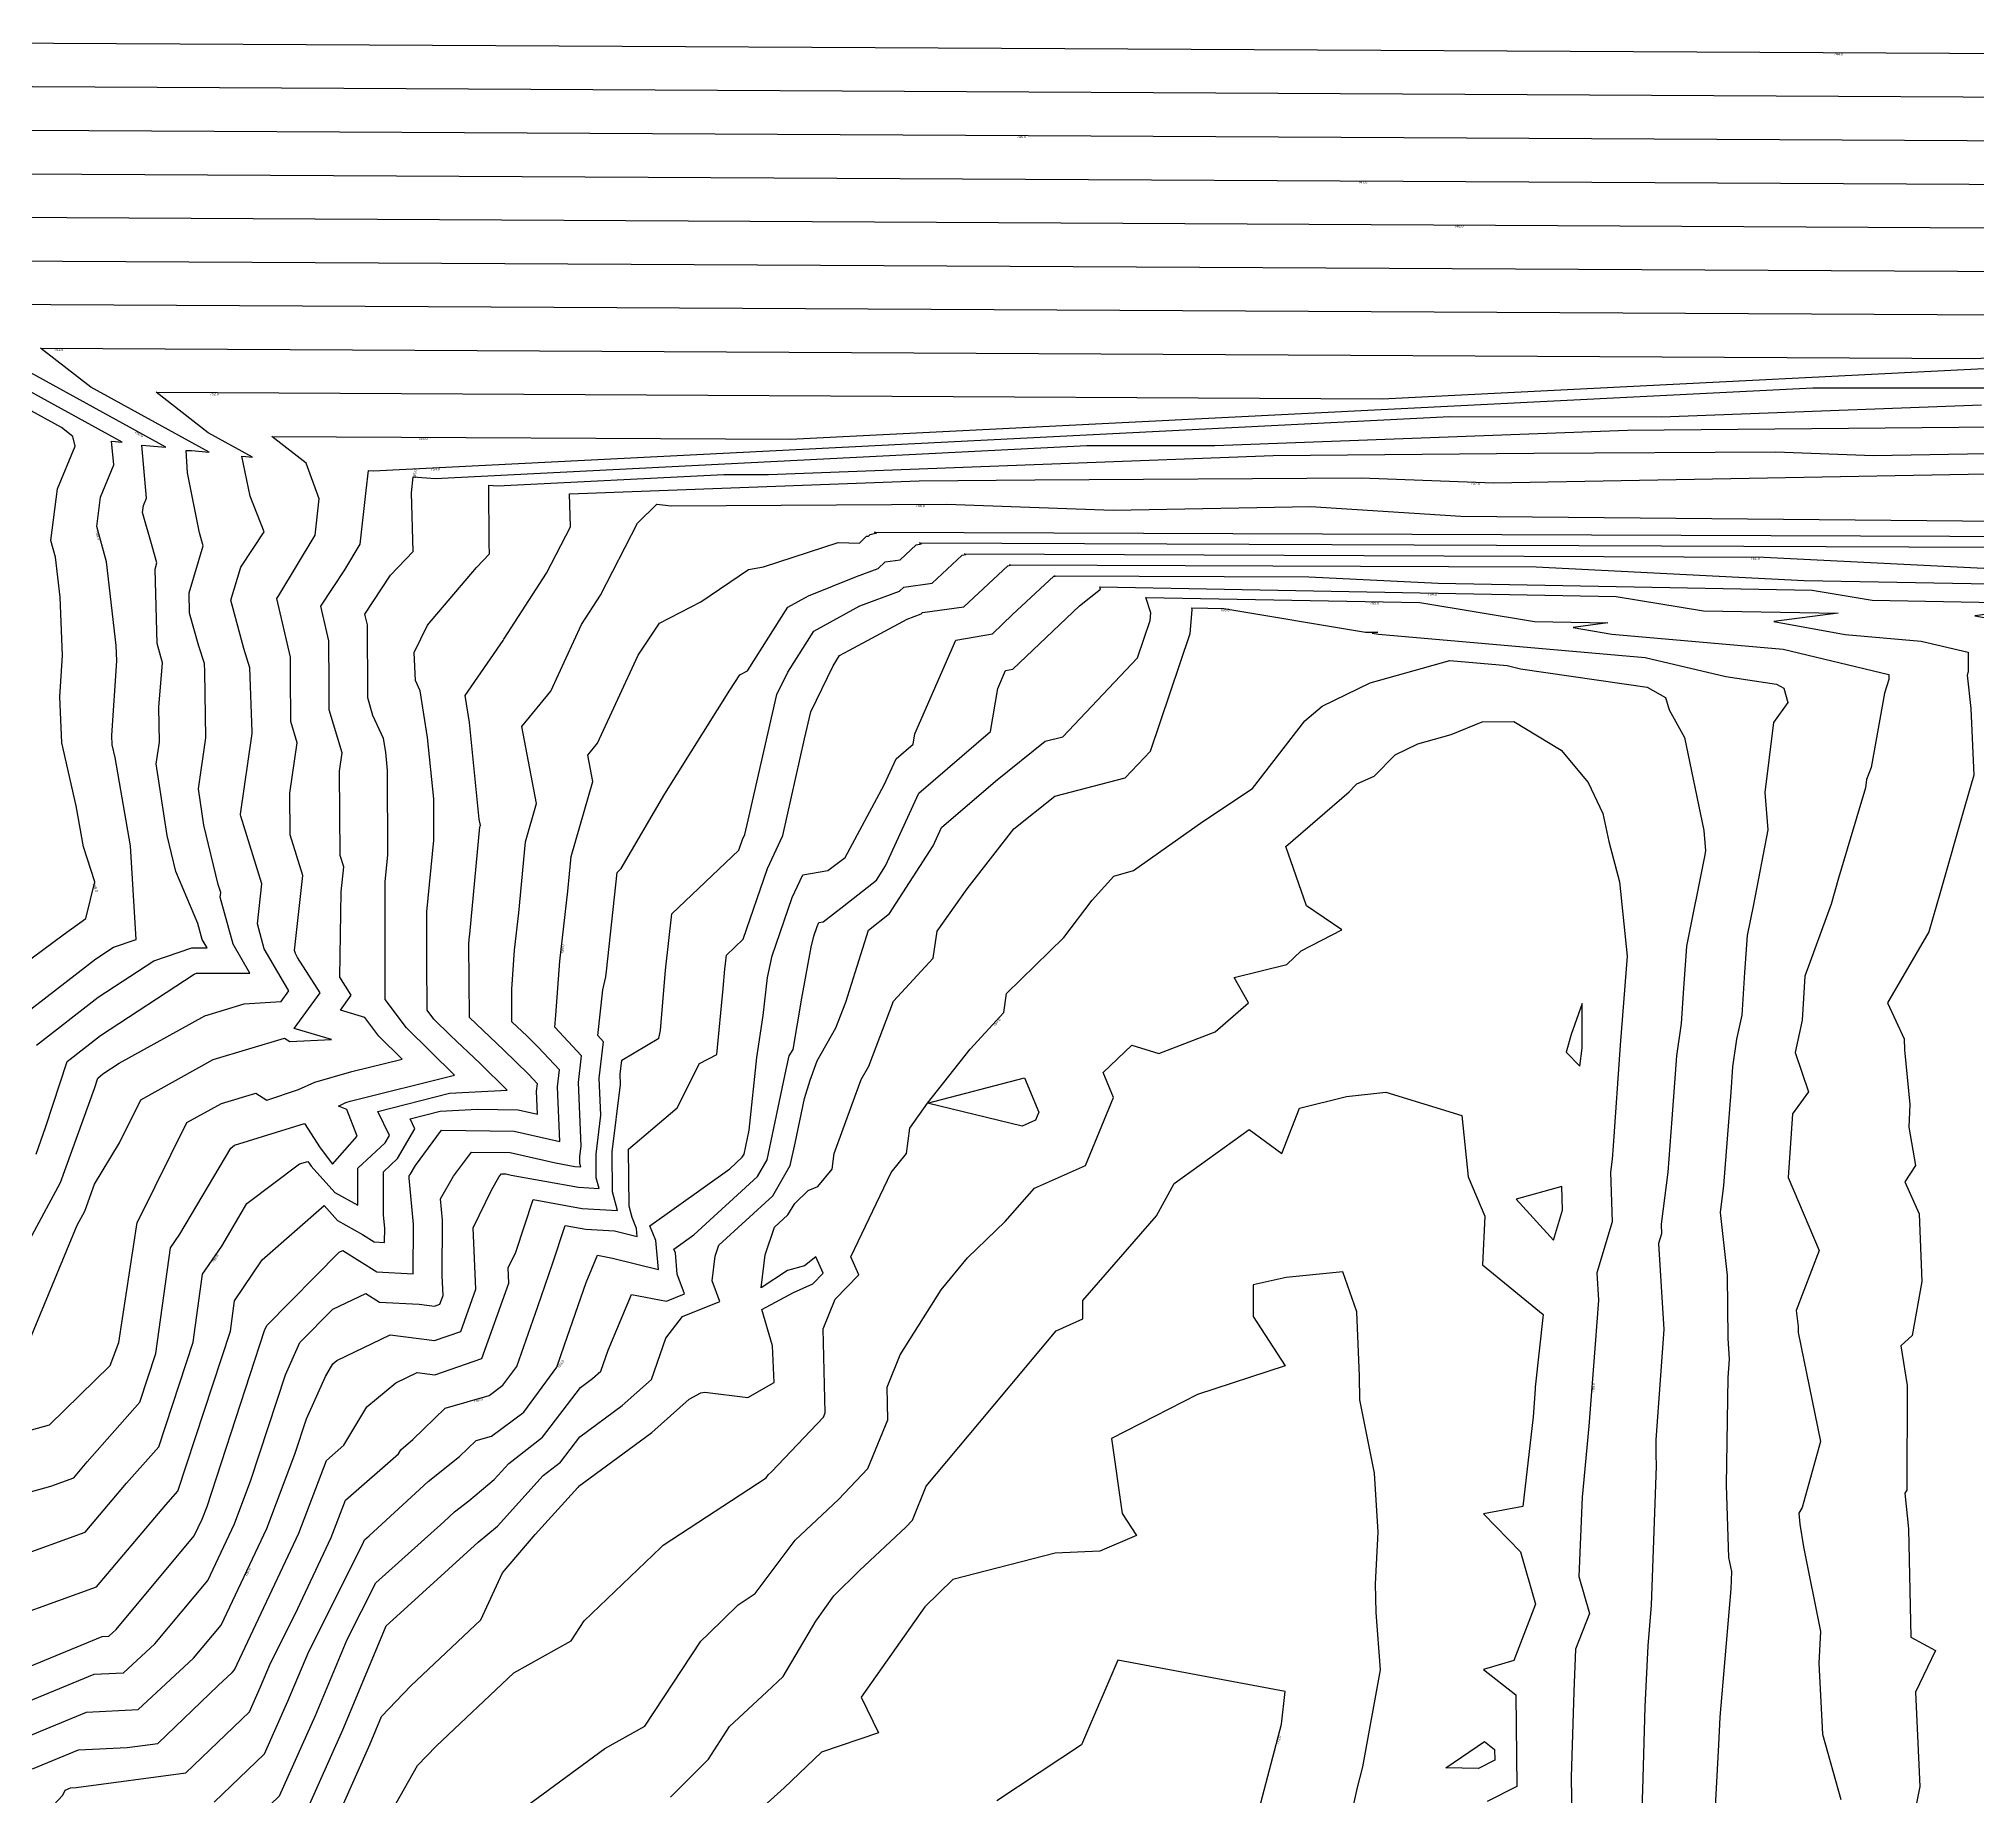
# Model space of a CAD drawing. Extents: x 1684434 to 1702565, y 997334 to 1000228.
# Drawn here: x 1700904.8 to 1701270.1, y 999568.9 to 999900 of the extents above; entities that cross this region are included whole.
import ezdxf

# ---------------------------------------------------------------- set-up
doc = ezdxf.new("R2010")
doc.units = 0
doc.layers.add('Default', color=7, linetype='Continuous')

msp = doc.modelspace()

# ---------------------------------------------------------------- linework, layer by layer
at = {"layer": 'Default'}
for points in [[(1700752.69, 999899.97), (1701324.45, 999896.93)], [(1700774.47, 999891.64), (1701373.04, 999888.46)], [(1700796.26, 999883.32), (1701421.62, 999879.99)], [(1700818.04, 999874.99), (1701470.2, 999871.53)], [(1700839.82, 999866.67), (1701518.79, 999863.06)], [(1700895.99, 999721.26), (1700909.42, 999731.19), (1700913.72, 999734.23), (1700915.41, 999741.12), (1700913.23, 999747.76), (1700911.9, 999755.47), (1700909.18, 999767.34), (1700908.78, 999775.99), (1700909.31, 999783.76), (1700908.85, 999794.78), (1700908, 999802.3), (1700907.1, 999805.47), (1700908.35, 999815.2), (1700911.66, 999823.25), (1700911.25, 999825.05), (1700909.12, 999826.72), (1700848.29, 999860.1)], [(1700861.6, 999858.34), (1701492.59, 999854.99)], [(1700898.6, 999713.49), (1700915.57, 999726.63), (1700918.91, 999728.82), (1700923.2, 999730.29), (1700922.09, 999747.94), (1700919.21, 999764.55), (1700918.66, 999766.96), (1700918.58, 999768.73), (1700919.52, 999782.77), (1700919.4, 999785.69), (1700917.62, 999801.46), (1700915.75, 999808.11), (1700916.45, 999813.61), (1700918.96, 999819.72), (1700918.55, 999824.16), (1700920.57, 999823.99), (1700870.41, 999851.51)], [(1700883.38, 999850.02), (1701381.06, 999847.37)], [(1700904.32, 999689.85), (1700906.18, 999695.04), (1700910.15, 999707.28), (1700916.48, 999712.18), (1700934.11, 999723.77), (1700934.56, 999723.92), (1700944.62, 999723.94), (1700941.48, 999729.42), (1700939.02, 999738.26), (1700939.12, 999739.15), (1700938.66, 999740.64), (1700935.93, 999751.81), (1700934.91, 999758.64), (1700936.3, 999768.3), (1700936.09, 999780.79), (1700936.04, 999782.29), (1700935.02, 999785.57), (1700933.25, 999791.79), (1700933.15, 999795.61), (1700935.81, 999804.42), (1700935.09, 999806.87), (1700932.86, 999818.19), (1700932.6, 999822.43), (1700933.58, 999822.39), (1700936.93, 999822.11), (1700914.64, 999834.34), (1700905.16, 999841.69), (1701269.52, 999839.76), (1701375.94, 999845.12)], [(1700904.38, 999710.39), (1700916.02, 999719.4), (1700926.51, 999726.29), (1700933.65, 999728.74), (1700936.53, 999728.74), (1700935.63, 999730.31), (1700934.8, 999733.28), (1700930.66, 999743.11), (1700929.01, 999749.87), (1700926.98, 999763.36), (1700927.58, 999767.48), (1700927.47, 999774.08), (1700928.17, 999782.4), (1700927.13, 999786.06), (1700926.75, 999800.05), (1700927.1, 999801.23), (1700926.18, 999804.39), (1700924.39, 999810.74), (1700924.56, 999812.02), (1700925.14, 999813.45), (1700924.22, 999823.42), (1700928.75, 999823.05), (1700892.52, 999842.93)], [(1700902.27, 999672.12), (1700908.91, 999684.49), (1700915.3, 999702.24), (1700915.93, 999704.18), (1700916.93, 999704.96), (1700919.99, 999706.97), (1700936.11, 999715.9), (1700943.54, 999718.14), (1700950.52, 999718.6), (1700951.98, 999720.6), (1700950.92, 999722.28), (1700947.33, 999728.54), (1700946.02, 999733.23), (1700946.85, 999740.75), (1700942.92, 999753.49), (1700942.86, 999753.75), (1700942.83, 999753.91), (1700945.01, 999769.12), (1700945.01, 999769.41), (1700944.62, 999781.49), (1700943.5, 999785.12), (1700940.99, 999794.24), (1700942.91, 999800.43), (1700947.31, 999807.07), (1700944.67, 999813.78), (1700943.12, 999821.31), (1700943.86, 999821.27), (1700945.11, 999821.17), (1700936.75, 999825.76), (1700926.94, 999833.37), (1701157.98, 999832.14), (1701307.54, 999839.68)], [(1700900.51, 999648.53), (1700912.08, 999676.47), (1700913.5, 999679.12), (1700915.32, 999684.19), (1700920.04, 999691.98), (1700924.06, 999700.1), (1700937.7, 999707.66), (1700951.11, 999711.69), (1700952.13, 999711.05), (1700959.98, 999711.42), (1700952.98, 999713.53), (1700957.85, 999720.21), (1700953.6, 999726.92), (1700953.18, 999727.65), (1700953.03, 999728.2), (1700954.59, 999742.36), (1700952.22, 999750.01), (1700952.13, 999757.85), (1700953.49, 999767.33), (1700952.31, 999771.33), (1700952.26, 999780.03), (1700952.24, 999783.49), (1700949.66, 999794.54), (1700950.04, 999795.11), (1700956.89, 999806.48), (1700957.67, 999813.32), (1700955.2, 999820.02), (1700948.73, 999825.04), (1701046.45, 999824.52), (1701239.15, 999834.23), (1701294.73, 999834.2)], [(1700898.48, 999636.52), (1700906.88, 999638.86), (1700918.28, 999650.03), (1700919.89, 999654.37), (1700923.35, 999676.98), (1700923.77, 999677.66), (1700932.74, 999695.78), (1700939.29, 999699.41), (1700945.72, 999701.34), (1700947.8, 999700.04), (1700953.8, 999702.03), (1700956.82, 999703.43), (1700963.82, 999705.39), (1700973.3, 999707.77), (1700968.92, 999712.08), (1700966.3, 999715.6), (1700961.66, 999716.99), (1700963.72, 999719.82), (1700961.58, 999723.2), (1700961.8, 999739.28), (1700962.32, 999743.97), (1700961.65, 999746.13), (1700961.47, 999761.99), (1700961.97, 999765.48), (1700959.56, 999773.58), (1700959.53, 999778.31), (1700959.5, 999786.54), (1700957.97, 999793.06), (1700962.48, 999799.9), (1700965.41, 999804.76), (1700966.55, 999814.86), (1700966.95, 999818.62), (1700967.82, 999818.57), (1701170.75, 999828.79), (1701210.6, 999828.77), (1701270.93, 999831.04)], [(1700895.32, 999624.03), (1700907.08, 999627.31), (1700911.44, 999628.88), (1700913.96, 999631.87), (1700923.88, 999643.11), (1700926.91, 999652.3), (1700929.68, 999672.2), (1700931.43, 999674.78), (1700940.99, 999690.99), (1700941.7, 999691.52), (1700954.88, 999695.61), (1700957.85, 999691.01), (1700960.16, 999687.93), (1700964.81, 999693.21), (1700962.91, 999698.26), (1700961.28, 999698.91), (1700962.71, 999699.58), (1700963.53, 999699.81), (1700983.17, 999704.73), (1700974.1, 999713.67), (1700970.13, 999718.99), (1700970.12, 999720.93), (1700970.13, 999741.16), (1700970.62, 999746.25), (1700970.54, 999762.15), (1700970.2, 999765.57), (1700969.79, 999768.16), (1700967.8, 999772.51), (1700966.82, 999775.83), (1700966.81, 999776.6), (1700966.76, 999789.59), (1700966.29, 999791.59), (1700971.1, 999798.89), (1700975.41, 999803.36), (1700975.08, 999814.45), (1700975.39, 999817.42), (1700979.54, 999817.16), (1701102.35, 999823.35), (1701126.47, 999823.34), (1701204.2, 999826.26), (1701280.53, 999826.91)], [(1700900.08, 999613.75), (1700913.58, 999618.61), (1700921.36, 999627.84), (1700927.44, 999634.73), (1700933.93, 999654.4), (1700935.71, 999667.21), (1700939.3, 999672.53), (1700944.01, 999680.52), (1700953.99, 999688), (1700955.54, 999688.48), (1700955.89, 999687.94), (1700956.16, 999687.58), (1700960.65, 999682.65), (1700964.95, 999680.22), (1700964.98, 999687.23), (1700970.08, 999692), (1700970.89, 999693.39), (1700968.74, 999697.86), (1700982.22, 999701.36), (1700993.11, 999701.89), (1700987.98, 999706.93), (1700982.41, 999712.17), (1700979.28, 999715.26), (1700978.01, 999716.95), (1700977.98, 999726.18), (1700977.98, 999735.5), (1700979.29, 999748.98), (1700979.25, 999756.77), (1700978.1, 999768.37), (1700976.69, 999777.15), (1700975.82, 999779.06), (1700975.59, 999784.36), (1700978.07, 999789.51), (1700987.3, 999800.37), (1700989.77, 999802.94), (1700989.71, 999804.85), (1700989.67, 999815.86), (1700991.25, 999815.76), (1701033.95, 999817.91), (1701042.34, 999817.9), (1701137.47, 999821.48), (1701186.54, 999821.9), (1701232.1, 999822.16), (1701250.59, 999821.49), (1701399.26, 999824.12)], [(1700893.08, 999600.19), (1700915.72, 999608.34), (1700928.76, 999623.81), (1700931.01, 999626.36), (1700940.95, 999656.5), (1700941.74, 999662.23), (1700946.95, 999669.94), (1700947.4, 999670.4), (1700958.59, 999680.16), (1700961.13, 999677.37), (1700965.85, 999674.71), (1700968.03, 999673.32), (1700969.99, 999673.22), (1700970.01, 999675.9), (1700969.77, 999678.38), (1700969.81, 999686.54), (1700972.44, 999689), (1700975.7, 999694.59), (1700974.79, 999696.48), (1700980.49, 999697.96), (1700987.49, 999698.3), (1700995.19, 999698.18), (1700998.84, 999697.36), (1700998.65, 999701.72), (1700998.8, 999703.07), (1700997.11, 999704.89), (1700992.42, 999709.5), (1700985.97, 999715.57), (1700985.87, 999729.43), (1700985.93, 999730.36), (1700986.04, 999731.26), (1700987.96, 999751.49), (1700988.04, 999751.76), (1700987.81, 999752.97), (1700985.99, 999771.17), (1700985.18, 999776.22), (1700992.31, 999786.63), (1700992.49, 999786.86), (1700992.58, 999787.04), (1701000.53, 999799.31), (1701005.03, 999808.03), (1701004.82, 999814.22), (1701070.75, 999816.7), (1701092.55, 999816.89), (1701154, 999817.23), (1701178.94, 999816.34), (1701271.86, 999817.98)], [(1700891.44, 999588.55), (1700916.78, 999599), (1700918.04, 999599.07), (1700919.39, 999600.32), (1700934.14, 999617.96), (1700935.61, 999621.09), (1700936.53, 999623.49), (1700947.38, 999656.61), (1700947.81, 999657.57), (1700961.41, 999671.37), (1700962.13, 999671.72), (1700968.53, 999667.65), (1700975.4, 999667.28), (1700975.45, 999676.67), (1700974.63, 999685.33), (1700974.64, 999685.84), (1700974.8, 999686), (1700975.82, 999687.73), (1700980.73, 999694.37), (1700994.42, 999694.17), (1701003.04, 999692.22), (1701002.58, 999702.53), (1701002.95, 999705.72), (1700998.95, 999710.03), (1700996.87, 999712.07), (1700994, 999714.77), (1700993.96, 999720.93), (1700994.46, 999728.28), (1700995.29, 999735.32), (1700996.56, 999748.71), (1700998.63, 999755.91), (1700995.86, 999770.38), (1701001.31, 999777.07), (1701007.11, 999789.64), (1701010.67, 999795.13), (1701017.67, 999808.69), (1701021.3, 999812.3), (1701023.98, 999812.01), (1701075.9, 999812.31), (1701107.29, 999811.18), (1701144.47, 999811.84), (1701172.81, 999810.03), (1701355.18, 999808.32)], [(1700891.36, 999582), (1700915.29, 999591.87), (1700920.79, 999592.15), (1700926.68, 999597.6), (1700936.66, 999609.55), (1700941.7, 999620.22), (1700944.81, 999628.4), (1700951.33, 999648.3), (1700954.02, 999654.34), (1700960.26, 999660.67), (1700966.47, 999663.6), (1700969.03, 999661.98), (1700976.5, 999661.57), (1700979.37, 999661.2), (1700980.41, 999661.56), (1700981.02, 999663.24), (1700980.84, 999666.95), (1700980.9, 999677.43), (1700980.52, 999681.43), (1700983, 999685.7), (1700986.37, 999690.25), (1700993.64, 999690.15), (1701002.22, 999688.21), (1701005.84, 999687.55), (1701006.95, 999687.48), (1701006.8, 999688.06), (1701006.79, 999689.33), (1701007.05, 999691.43), (1701006.52, 999703.33), (1701007.1, 999708.37), (1701002.06, 999713.8), (1701002.29, 999716), (1701002.99, 999726.2), (1701004.54, 999739.39), (1701005.16, 999745.92), (1701009.21, 999760.05), (1701008.27, 999764.99), (1701010.13, 999767.27), (1701017.77, 999783.84), (1701021.77, 999789.9), (1701029.6, 999793.91), (1701038.58, 999799.99), (1701041.41, 999800.46), (1701055.49, 999805.1), (1701059.5, 999804.98), (1701059.93, 999805.37), (1701060.83, 999806.24), (1701061.17, 999806.28), (1701061.52, 999806.61), (1701062.76, 999806.87), (1701062.33, 999807.05), (1701315.63, 999806.06)], [(1700897.5, 999578.02), (1700913.8, 999584.73), (1700923.54, 999585.23), (1700933.97, 999594.89), (1700939.19, 999601.14), (1700947.78, 999619.34), (1700953.09, 999633.3), (1700955.29, 999640), (1700958.83, 999647.95), (1700960.26, 999650.36), (1700960.98, 999650.96), (1700971.05, 999655.83), (1700979.42, 999654.75), (1700984.36, 999656.46), (1700987.22, 999664.39), (1700986.66, 999675.98), (1700990.15, 999683.07), (1700991.61, 999685.61), (1700992.01, 999686.14), (1700992.86, 999686.13), (1700993.87, 999685.9), (1701006.53, 999683.6), (1701010.42, 999683.37), (1701009.89, 999685.4), (1701009.84, 999689.82), (1701010.76, 999697.2), (1701010.45, 999704.14), (1701011.25, 999711.02), (1701010.19, 999712.17), (1701011.12, 999720.78), (1701011.71, 999723.27), (1701011.8, 999724.35), (1701013.84, 999742.91), (1701014.59, 999743.63), (1701022.79, 999757.73), (1701035.04, 999777.25), (1701036.95, 999780.16), (1701038.38, 999780.89), (1701046.01, 999792.92), (1701049.86, 999795.05), (1701058.93, 999798.67), (1701063, 999800.17), (1701064.34, 999801.46), (1701067.17, 999801.84), (1701070.16, 999804.64), (1701071.16, 999804.84), (1701070.81, 999804.99), (1701272.76, 999804.2)], [(1700896.06, 999554.87), (1700909.39, 999569.1), (1700909.8, 999570.05), (1700910.82, 999570.47), (1700911.9, 999570.52), (1700932.57, 999573.3), (1700944.53, 999584.78), (1700946.62, 999589.49), (1700948.48, 999593.94), (1700953.16, 999603.21), (1700959.95, 999617.6), (1700962.64, 999624.67), (1700972.59, 999633.38), (1700973.05, 999634.17), (1700975.34, 999636.07), (1700981.43, 999641.97), (1700989.68, 999644.38), (1700992.27, 999646.3), (1700994.89, 999649.87), (1700998.87, 999661.12), (1701001.66, 999669.2), (1701004.01, 999676.4), (1701007.92, 999675.69), (1701013.3, 999675.38), (1701017.58, 999674.32), (1701017.44, 999675.87), (1701016.63, 999677.89), (1701016.06, 999680.06), (1701015.96, 999690.8), (1701025.12, 999698.58), (1701029.36, 999706.91), (1701032.58, 999708.64), (1701033.82, 999721.08), (1701034.12, 999724.68), (1701034.41, 999727.33), (1701037.57, 999730.33), (1701042.13, 999743.66), (1701045.02, 999749.89), (1701049.11, 999768.06), (1701050.29, 999773.17), (1701054.52, 999781.86), (1701055.75, 999783.79), (1701057.59, 999784.82), (1701068.47, 999790.66), (1701071.08, 999791.62), (1701071.36, 999791.89), (1701079.17, 999792.96), (1701087.46, 999800.69), (1701087.94, 999800.79), (1701087.77, 999800.86), (1701187.03, 999800.47), (1701237.53, 999797.94), (1701275.98, 999797.22)], [(1700903.65, 999574.03), (1700912.31, 999577.6), (1700921.5, 999578.07), (1700927.27, 999578.84), (1700938.63, 999589.75), (1700941.26, 999592.18), (1700941.71, 999592.73), (1700953.86, 999618.47), (1700959.06, 999632.12), (1700962.34, 999635), (1700966.66, 999642.27), (1700972.09, 999646.78), (1700976.11, 999648.73), (1700979.46, 999648.3), (1700988.31, 999651.35), (1700993.43, 999665.54), (1700993.29, 999668.44), (1700994.74, 999671.38), (1700997.99, 999681.33), (1701007.23, 999679.64), (1701013.88, 999679.26), (1701012.97, 999682.73), (1701012.9, 999690.31), (1701014.48, 999702.96), (1701014.39, 999704.94), (1701014.69, 999707.55), (1701021.68, 999711.67), (1701022.02, 999713.12), (1701022.96, 999724.51), (1701024.12, 999735.12), (1701036.77, 999747.13), (1701037.45, 999749.11), (1701037.88, 999750.04), (1701038.49, 999752.75), (1701043.93, 999776.44), (1701045.97, 999780.62), (1701050.88, 999788.36), (1701058.28, 999792.46), (1701059.55, 999793.14), (1701067.04, 999795.89), (1701067.85, 999796.67), (1701073.17, 999797.4), (1701078.81, 999802.66), (1701079.55, 999802.81), (1701079.29, 999802.93), (1701229.9, 999802.33), (1701306.53, 999798.49)], [(1700937.87, 999567.76), (1700947.38, 999576.89), (1700951.79, 999586.8), (1700955.7, 999596.18), (1700965.55, 999615.71), (1700966.03, 999616.72), (1700966.22, 999617.22), (1700967.08, 999617.97), (1700978.2, 999628.16), (1700984.12, 999632.86), (1700987.26, 999635.89), (1700990.13, 999636.73), (1700996.24, 999641.27), (1701002.44, 999649.69), (1701003.93, 999653.91), (1701007.98, 999665.65), (1701010.13, 999670.81), (1701012.97, 999670.28), (1701021.61, 999668.12), (1701021.12, 999673.55), (1701020.01, 999676.35), (1701035.06, 999687.11), (1701037.39, 999689.25), (1701037.75, 999689.87), (1701038.7, 999694.36), (1701040.17, 999708.04), (1701041.32, 999715.99), (1701042.13, 999723.11), (1701043.05, 999727.21), (1701046.82, 999738.21), (1701048.79, 999742.48), (1701053.53, 999743.27), (1701056.77, 999745.72), (1701064.14, 999759.41), (1701066.38, 999764.31), (1701069.6, 999767.08), (1701069.92, 999769.01), (1701077.62, 999786.68), (1701084.55, 999787.87), (1701088.35, 999791.48), (1701096.1, 999798.71), (1701096.34, 999798.76), (1701096.26, 999798.8), (1701144.17, 999798.61), (1701168.54, 999797.39), (1701239.02, 999796.07), (1701250.33, 999794.2), (1701287.25, 999793.55), (1701269.69, 999791.24), (1701283.99, 999788.67)], [(1700943.16, 999562.21), (1700950.22, 999568.99), (1700956.95, 999584.11), (1700962.92, 999598.42), (1700968.32, 999609.12), (1700981.18, 999620.61), (1700983.18, 999622.44), (1700985.86, 999624.56), (1700990.65, 999628.56), (1700993.4, 999631.6), (1700999.77, 999636.5), (1701006.91, 999645.88), (1701009.19, 999647.57), (1701010.77, 999648.96), (1701012.14, 999652.92), (1701016.51, 999663.4), (1701023.12, 999662.15), (1701026.51, 999663.52), (1701025.16, 999667.23), (1701024.8, 999671.23), (1701024.53, 999671.93), (1701028.29, 999674.62), (1701040.27, 999685.64), (1701042.1, 999688.78), (1701045.69, 999705.78), (1701046.24, 999708.4), (1701046.99, 999709.59), (1701048.6, 999719.25), (1701050.4, 999728.82), (1701050.87, 999730.92), (1701051.5, 999732.76), (1701051.83, 999733.47), (1701052.62, 999733.6), (1701056.56, 999736.6), (1701062.69, 999741.47), (1701064.41, 999744.14), (1701070.66, 999757.83), (1701084.18, 999769.48), (1701085.53, 999777.54), (1701087.03, 999780.98), (1701088.38, 999781.22), (1701100.95, 999793.13), (1701104.9, 999796.28), (1701104.75, 999796.74), (1701202.07, 999794.92), (1701218.51, 999792.2), (1701243.89, 999791.76), (1701231.82, 999790.17), (1701245.22, 999787.76), (1701259.57, 999786.51), (1701268.44, 999784.39), (1701268.4, 999780.68), (1701268.21, 999780.1), (1701268.9, 999773.82), (1701269.49, 999761.23), (1701267.81, 999755.42), (1701263.06, 999738.9), (1701261, 999731.71), (1701253.24, 999718.37), (1701256.33, 999711.56), (1701256.4, 999709.47), (1701257.4, 999699.2), (1701257.24, 999694.96), (1701258.48, 999687.72), (1701256.5, 999684.65), (1701259.15, 999678.63), (1701259.67, 999665.85), (1701257.88, 999655.68), (1701255.7, 999653.72), (1701256.91, 999646.25), (1701256.84, 999626.57), (1701256.51, 999626), (1701257.17, 999619.28), (1701257.62, 999598.84), (1701262.25, 999596.35), (1701258.47, 999588.5), (1701259.28, 999570.73), (1701258.66, 999567.56)], [(1700953.07, 999561.1), (1700962.12, 999581.42), (1700970.14, 999600.65), (1700970.3, 999600.97), (1700970.86, 999601.48), (1700987.65, 999616.77), (1700991.28, 999619.79), (1700999.91, 999629.33), (1701003.14, 999631.82), (1701006.77, 999636.59), (1701014.76, 999642.5), (1701020.29, 999647.39), (1701022.97, 999655.16), (1701026.16, 999659.27), (1701033.16, 999662.1), (1701031.75, 999665.98), (1701032.3, 999670.63), (1701033.01, 999672.71), (1701043.14, 999682.02), (1701046.45, 999687.69), (1701047.35, 999691.94), (1701049.11, 999700.33), (1701050.17, 999703.8), (1701051.5, 999707.43), (1701055.06, 999713.64), (1701056.91, 999718.51), (1701061.19, 999732.04), (1701065.15, 999735.2), (1701073.38, 999747.94), (1701074.94, 999751.36), (1701085.14, 999760.14), (1701094.51, 999767.63), (1701097.81, 999768.49), (1701111.85, 999783.34), (1701114.24, 999790.4), (1701114.36, 999791.81), (1701113.42, 999794.74), (1701165.11, 999793.77), (1701186.69, 999790.2), (1701200.54, 999789.96), (1701193.95, 999789.09), (1701201.26, 999787.78), (1701233.55, 999784.98), (1701253.49, 999780.2), (1701253.49, 999779.27), (1701252.64, 999776.72), (1701250.13, 999762.71), (1701249.26, 999760.43), (1701249.06, 999758.84), (1701244, 999741.84), (1701242.61, 999736.97), (1701237.65, 999723.37), (1701237.14, 999715.09), (1701235.8, 999708.98), (1701238.31, 999701.6), (1701235.32, 999697.42), (1701234.52, 999685.43), (1701240.34, 999671.69), (1701236.01, 999660.42), (1701236.36, 999657.37), (1701236.37, 999656.22), (1701240.59, 999635.72), (1701237.12, 999623.28), (1701236.52, 999622.24), (1701236.72, 999620.17), (1701237.38, 999615.88), (1701240.57, 999599.91), (1701240.3, 999593.94), (1701240.96, 999580.61), (1701244.39, 999568.26)], [(1700955.92, 999553.2), (1700967.28, 999578.73), (1700969.43, 999583.88), (1700974.95, 999589.7), (1700988.16, 999602.12), (1700992.22, 999610.96), (1700998.39, 999618.19), (1701006.41, 999627.06), (1701006.52, 999627.14), (1701006.63, 999627.3), (1701020.33, 999637.44), (1701027.4, 999643.69), (1701029.6, 999644.88), (1701030.34, 999645), (1701038.47, 999643.98), (1701043.38, 999646.84), (1701043.11, 999653.72), (1701041.09, 999660.58), (1701047.08, 999663.79), (1701050.68, 999665.42), (1701052.63, 999667.45), (1701051.26, 999670.51), (1701049.11, 999668.79), (1701045.91, 999667.92), (1701040.97, 999664.67), (1701041.71, 999670.88), (1701043.48, 999676.07), (1701046.01, 999678.4), (1701047.28, 999680.57), (1701049.8, 999682.98), (1701051.66, 999683.73), (1701054.31, 999687.05), (1701054.7, 999689.95), (1701059.82, 999703.93), (1701061.24, 999706.41), (1701065.89, 999718.64), (1701073.4, 999726.79), (1701074.11, 999731.86), (1701079.81, 999739.83), (1701088.6, 999751.12), (1701096.32, 999757.29), (1701109.53, 999760.74), (1701114.31, 999765.79), (1701121.8, 999787.96), (1701122.2, 999792.39), (1701122.09, 999792.74), (1701128.16, 999792.62), (1701154.87, 999788.2), (1701157.18, 999788.16), (1701156.08, 999788.02), (1701157.3, 999787.8), (1701207.53, 999783.44), (1701222.72, 999779.8), (1701232.27, 999778.4), (1701233.67, 999777.63), (1701234.44, 999774.94), (1701231.75, 999771.15), (1701230.09, 999758), (1701230.65, 999750.94), (1701227.94, 999736.89), (1701226.77, 999731.01), (1701226.27, 999724.05), (1701225.78, 999716), (1701224.78, 999711.5), (1701224, 999706.3), (1701223.67, 999701.55), (1701222.3, 999683.95), (1701221.66, 999678.88), (1701223.02, 999666.99), (1701223.15, 999655.15), (1701223.39, 999651.24), (1701223.14, 999647.78), (1701222.8, 999627.48), (1701223.28, 999613.88), (1701223.81, 999611.22), (1701223.66, 999607.97), (1701221.64, 999583.79), (1701221.34, 999578.59), (1701220.24, 999557.58)], [(1700962.6, 999550.72), (1700976.19, 999574.65), (1700979.69, 999578.33), (1700994.36, 999592.12), (1701005.16, 999598.18), (1701007.63, 999601.94), (1701022.03, 999615.72), (1701022.5, 999616.19), (1701041.9, 999628.86), (1701042.37, 999629.49), (1701042.88, 999629.98), (1701052.7, 999640.33), (1701053.02, 999641.13), (1701052.64, 999656.93), (1701054.92, 999662.52), (1701059.37, 999667.14), (1701057.87, 999670.48), (1701065.45, 999686.36), (1701068.36, 999690), (1701068.99, 999694.72), (1701072.3, 999699.46), (1701090.61, 999704.21), (1701093.31, 999697.76), (1701092.68, 999696.26), (1701090.13, 999695.13), (1701072.3, 999699.46), (1701080.36, 999709.64), (1701086.71, 999716.52), (1701087.21, 999720.11), (1701098.02, 999730.68), (1701103.32, 999737.7), (1701107.42, 999742.22), (1701111.1, 999743.31), (1701124.22, 999752.53), (1701133.55, 999758.7), (1701143.43, 999771.47), (1701146.66, 999774.25), (1701155.71, 999778.62), (1701170.75, 999782.84), (1701181.52, 999781.91), (1701184.05, 999781.3), (1701207.9, 999777.79), (1701211.4, 999775.86), (1701212.07, 999773.54), (1701214.93, 999768.32), (1701218.62, 999750.84), (1701218.93, 999746.99), (1701218.73, 999745.94), (1701215.36, 999729.04), (1701214.73, 999720.19), (1701214.35, 999714.45), (1701213.42, 999708.35), (1701212.6, 999696.48), (1701211.82, 999686.43), (1701210.58, 999676.65), (1701210.64, 999674.86), (1701210.09, 999673.02), (1701211.06, 999656.79), (1701209.58, 999636.04), (1701209.53, 999633.36), (1701209.61, 999631.04), (1701208.66, 999604.88), (1701208.02, 999597.19), (1701207.49, 999585.7), (1701207.04, 999570.1), (1701206.64, 999559.95)], [(1700994.65, 999565.53), (1701011.53, 999577.85), (1701019.06, 999582.07), (1701029.58, 999598.11), (1701031.09, 999599.56), (1701036.61, 999604.97), (1701039.84, 999607.08), (1701047.37, 999617.12), (1701055.55, 999624.79), (1701061.07, 999630.61), (1701064.84, 999639.82), (1701064.69, 999645.97), (1701067.16, 999652.04), (1701074.88, 999664.28), (1701079.82, 999670.33), (1701086.95, 999677.13), (1701092.46, 999683.47), (1701102.05, 999687.68), (1701107.36, 999700.49), (1701105.38, 999705.24), (1701110.81, 999710.39), (1701115.87, 999708.78), (1701126.51, 999712.88), (1701132.77, 999718.34), (1701130.07, 999723.13), (1701140.01, 999725.57), (1701142.69, 999728.18), (1701150.38, 999732.1), (1701143.74, 999736.6), (1701139.85, 999747.78), (1701151.75, 999758.13), (1701152.92, 999759.3), (1701153.19, 999759.58), (1701156.5, 999761.08), (1701160.43, 999765.06), (1701164.71, 999767.13), (1701170.98, 999768.89), (1701176.83, 999771.29), (1701182.79, 999771.34), (1701191.72, 999765.98), (1701196.81, 999759.87), (1701199.54, 999754), (1701200.73, 999748.75), (1701202.72, 999741.13), (1701204.14, 999727.17), (1701202.85, 999710.4), (1701201.53, 999691.42), (1701201.34, 999688.9), (1701201.03, 999686.46), (1701201.31, 999677.08), (1701198.43, 999667.5), (1701198.74, 999662.34), (1701198.14, 999654.04), (1701196.93, 999638.63), (1701195.65, 999625.23), (1701195.03, 999610.29), (1701197.06, 999603.33), (1701194.44, 999596.57), (1701194.08, 999588.6), (1701193.61, 999572.45), (1701193.71, 999564.49)], [(1701193.61, 999712.36), (1701192.63, 999709.05), (1701195.23, 999706.41), (1701195.67, 999709.81), (1701195.68, 999718.23), (1701193.61, 999712.36)], [(1701023.88, 999568.71), (1701031.05, 999575.9), (1701035, 999582.05), (1701042, 999588.53), (1701045.11, 999591.43), (1701051.26, 999601.87), (1701054.64, 999606.66), (1701059.52, 999611.44), (1701068.22, 999619.6), (1701069.45, 999620.89), (1701072.07, 999627.3), (1701082.12, 999639.32), (1701096.58, 999656.59), (1701101.57, 999658.81), (1701101.57, 999662.26), (1701115.46, 999678.25), (1701118.79, 999684.31), (1701132.95, 999694.48), (1701139.1, 999689.96), (1701142.43, 999698.49), (1701151.24, 999700.73), (1701158.66, 999701.52), (1701172.98, 999697.13), (1701174.21, 999685.56), (1701177.34, 999678.18), (1701176.9, 999669.01), (1701188.3, 999659.63), (1701186.82, 999645.95), (1701186.8, 999645.55), (1701186.41, 999640.38), (1701184.52, 999623.49), (1701177.07, 999622.08), (1701184.04, 999614.92), (1701186.91, 999605.08), (1701182.8, 999594.46)], [(1701191.98, 999679.3), (1701191.85, 999683.77), (1701183.24, 999681.35), (1701190.28, 999673.65), (1701191.98, 999679.3)], [(1701147.73, 999545.49), (1701153.34, 999570.54), (1701154.35, 999574.45), (1701157.69, 999592.71), (1701156.88, 999603.49), (1701156.7, 999608.93), (1701157.24, 999618.65), (1701156.57, 999629.72), (1701153.79, 999643.57), (1701153.69, 999648.04), (1701153.21, 999660.13), (1701150.55, 999667.69), (1701139.92, 999666.62), (1701133.69, 999665.23), (1701133.69, 999659.26), (1701139.68, 999649.94), (1701123.18, 999644.58), (1701106.97, 999636.3), (1701108.99, 999622.14), (1701111.67, 999618.03), (1701104.77, 999615.04), (1701096.38, 999614.69), (1701077.07, 999609.72), (1701071.82, 999604.57), (1701059.79, 999587.52), (1701063.07, 999580.83), (1701052.33, 999577.2), (1701045.27, 999570.48), (1701035.03, 999561.21)], [(1701139.72, 999588.59), (1701108.2, 999594.51), (1701101.31, 999578.59), (1701085.34, 999568.05)], [(1701182.8, 999594.46), (1701177.08, 999592.79), (1701183.18, 999587.97), (1701183.39, 999570.71), (1701177.79, 999567.9)], [(1701135.15, 999567.64), (1701139.01, 999582.48), (1701139.72, 999588.59)], [(1701177.3, 999579.17), (1701179.18, 999577.69), (1701179.2, 999575.66), (1701176.13, 999574.12), (1701169.99, 999574.24), (1701177.3, 999579.17)]]:
    msp.add_lwpolyline(points, dxfattribs=at)

# ---------------------------------------------------------------- texts
for s, rotation, p in [(' 744.0', 359.6954, (1701242.93, 999896.86)), (' 746.0', 359.6954, (1701088.96, 999881.26)), (' 747.0', 359.6954, (1701153.27, 999872.71)), (' 748.0', 359.6954, (1701171.38, 999864.41)), (' 751.0', 359.6954, (1700907.53, 999841.18)), (' 752.0', 359.6954, (1700936.87, 999832.82)), (' 750.0', 331.2482, (1700922.67, 999825.82)), (' 753.0', 359.6954, (1700976.16, 999824.4)), (' 755.0', 84.0367, (1700975.84, 999816.88)), (' 754.0', 2.8849, (1700978.51, 999818.6)), (' 757.0', 357.9443, (1701174.51, 999815.99)), (' 758.0', 0.3222, (1701069.89, 999811.77)), (' 749.0', 285.7268, (1700915.44, 999807.37)), (' 761.0', 359.7751, (1701227.22, 999801.84)), (' 765.0', 358.9327, (1701155.5, 999793.45)), (' 764.0', 358.9327, (1701166.35, 999795.09)), (' 766.0', 358.9327, (1701127.28, 999792.14)), (' 748.0', 288.1445, (1700914.91, 999741.02)), (' 759.0', 83.3272, (1701003.64, 999727.4)), (' 767.0', 47.3338, (1701084.85, 999713.76)), (' 756.0', 55.9896, (1700937.65, 999669.19)), (' 763.0', 53.653, (1701002.77, 999649.3)), (' 768.0', 85.5135, (1701197.92, 999644.83)), (' 762.0', 16.3213, (1700986.69, 999642.99)), (' 760.0', 64.7342, (1700943.96, 999610.08)), (' 771.0', 75.4203, (1701138.45, 999578.37))]:
    msp.add_text(s, height=0.5, rotation=rotation, dxfattribs=at).set_placement(p)

doc.saveas('drawing.dxf')
